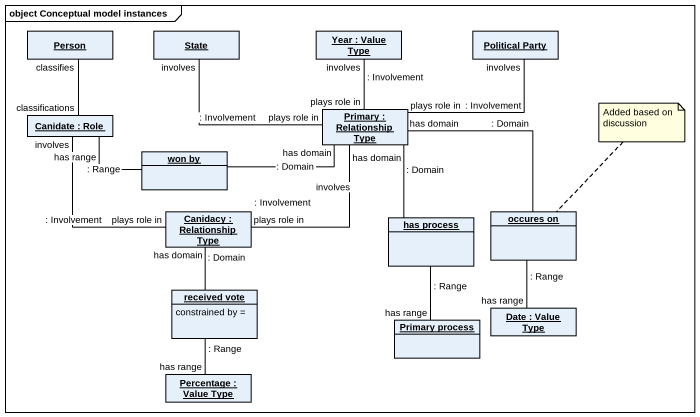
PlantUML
@startuml
mainframe object Conceptual model instances
hide circle
hide empty members
object "Person" as Person_
object "State" as State_
object "Year : Value Type" as Year
object "Political Party" as Political_Party
object "Primary : Relationship Type" as Primary
object "Canidate : Role" as Canidate
object "won by" as won_by
object "Canidacy : Relationship Type" as Canidacy
object "has process" as has_process
object "occures on" as occures_on
object "received vote" as received_vote {
  constrained by =
}
object "Primary process" as Primary_process
object "Date : Value Type" as Date
object "Percentage : Value Type" as Percentage
Primary -left- State_ : involves\n: Involvement\nplays role in
Primary -up- Year : involves\n: Involvement\nplays role in
Primary -right- Political_Party : involves\n: Involvement\nplays role in
Canidate -up- Person_ : classifies\nclassifications
won_by -right- Primary : has domain\n: Domain
won_by -left- Canidate : has range\n: Range
Canidacy -up- Primary : involves\n: Involvement\nplays role in
Canidacy -up- Canidate : involves\n: Involvement\nplays role in
has_process -up- Primary : has domain\n: Domain
has_process -- Primary_process : : Range\nhas range
occures_on -up- Primary : : Domain\nhas domain
occures_on -- Date : : Range\nhas range
received_vote -up- Canidacy : has domain\n: Domain
received_vote -- Percentage : : Range\nhas range
note top of occures_on : Added based on discussion
@enduml
